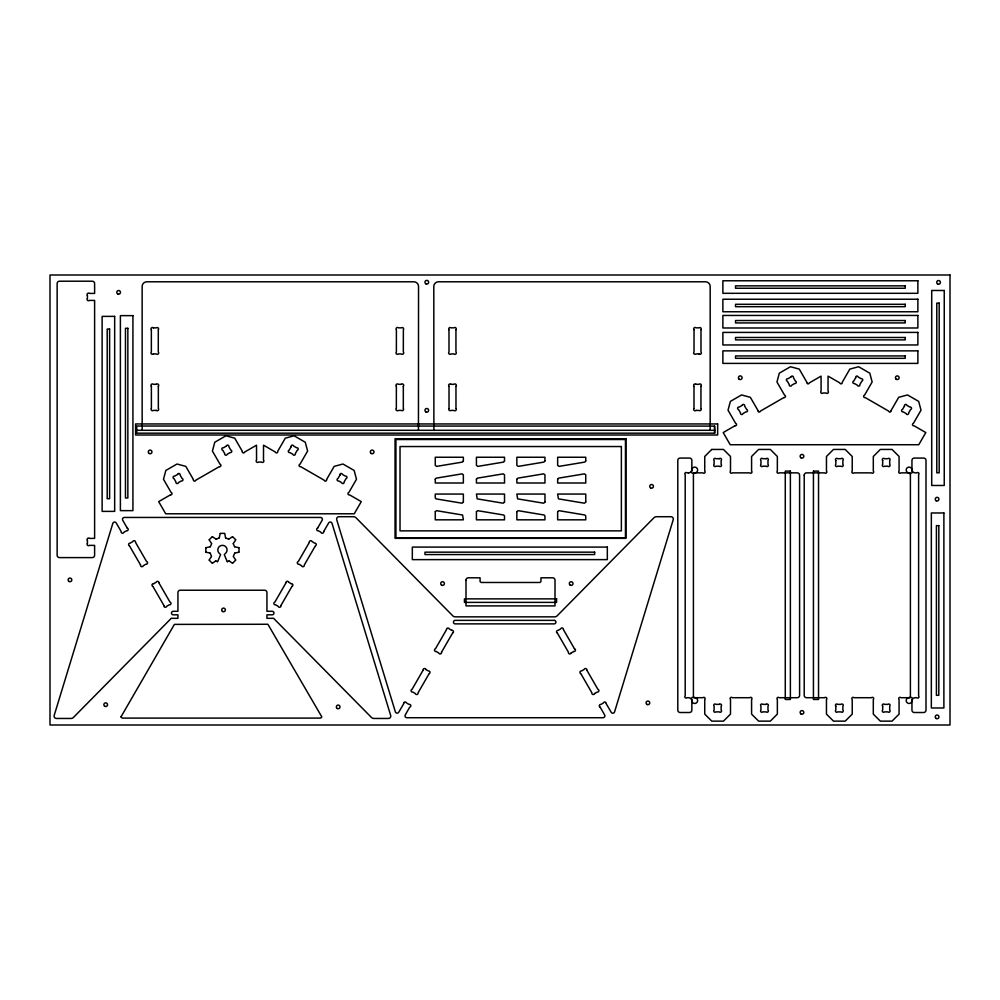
<?xml version="1.0" encoding="UTF-8"?>
<svg xmlns="http://www.w3.org/2000/svg" width="1000" height="1000" viewBox="0 0 1000 1000"><rect width="100%" height="100%" fill="white"/><g stroke="black" fill="none" stroke-linecap="round" stroke-linejoin="round"><path stroke-width="1.5" d="M142.162 430.325L142.15 286.475A4.688 4.688 0 0 1 146.838 281.788L413.85 281.788A4.688 4.688 0 0 1 418.537 286.475L418.45 430.3M239.013 552.05L239.013 547.85M396.35 408.387L396.375 386.337M396.4 329.862L396.388 351.912A1.4 1.4 0 0 0 396.425 353.888A1.4 1.4 0 0 0 398.387 353.913L401.337 353.925A1.4 1.4 0 0 0 403.3 353.888A1.4 1.4 0 0 0 403.325 351.938L403.363 329.862M403.312 408.4L403.325 386.337M693.988 408.387L694 386.337M694.038 329.862L694.025 351.912A1.4 1.4 0 0 0 694.062 353.888A1.4 1.4 0 0 0 696.012 353.913L698.962 353.925M700.938 408.4L700.962 386.337M700.987 329.862L700.975 351.925A1.4 1.4 0 0 1 700.938 353.888A1.4 1.4 0 0 1 698.988 353.913M219.338 537.762L220.113 533.55M233.388 556.312L234.625 553.212M217.662 561.638L220.6 554.538M210.338 546.675L211.588 543.763M317.663 528.038L322.15 520.212A1.85 1.85 0 0 0 320.55 517.45L124.312 517.45A1.85 1.85 0 0 0 122.713 520.212L127.2 528.038M326.575 479.525L334.175 466.375L342.962 464.012L354.125 470.45L356.488 479.25L348.888 492.413A1.262 1.262 0 0 0 348 493.963A1.262 1.262 0 0 0 349.55 494.85L361.275 501.625L354.25 513.787L165.7 513.787L158.675 501.625L170.425 494.85M285.912 582.962L274.887 602.062A1.4 1.4 0 0 0 273.938 603.8A1.4 1.4 0 0 0 275.613 604.788L278.163 606.275A1.4 1.4 0 0 0 279.887 607.238A1.4 1.4 0 0 0 280.887 605.55M309.337 542.4L298.312 561.5A1.4 1.4 0 0 0 297.362 563.225A1.4 1.4 0 0 0 299.037 564.225L301.588 565.712A1.4 1.4 0 0 0 303.312 566.663A1.4 1.4 0 0 0 304.3 564.987L315.363 545.875M280.912 605.55L291.938 586.438M423.088 670.212L412.062 689.325A1.4 1.4 0 0 0 411.112 691.05A1.4 1.4 0 0 0 412.8 692.038L415.337 693.538A1.4 1.4 0 0 0 417.062 694.488A1.4 1.4 0 0 0 418.062 692.8L429.113 673.7M446.512 629.65L435.487 648.75A1.4 1.4 0 0 0 434.538 650.475A1.4 1.4 0 0 0 436.213 651.475M441.512 652.225L452.537 633.125M891.112 410.462L898.7 397.312L907.5 394.95L918.662 401.388L921.012 410.188L913.425 423.35A1.262 1.262 0 0 0 912.525 424.888A1.262 1.262 0 0 0 914.075 425.788L925.8 432.562L918.775 444.725L730.225 444.725L723.2 432.562L734.963 425.775M323.688 531.512L328.675 522.925A1.85 1.85 0 0 1 332.025 523.325L390.675 715.438A2.338 2.338 0 0 1 388.438 718.462L373.988 718.462A3.7 3.7 0 0 1 371.35 717.362L274.288 619.025A1.262 1.262 0 0 0 272.625 618.325L266.938 618.325L266.938 614.812L272.2 614.812A1.762 1.762 0 0 0 273.962 613.062A1.762 1.762 0 0 0 272.2 611.3L266.938 611.3L266.938 592.562A2.338 2.338 0 0 0 264.587 590.225L180.275 590.225A2.338 2.338 0 0 0 177.925 592.562L177.925 611.3L173.238 611.3A1.762 1.762 0 0 0 171.488 613.062A1.762 1.762 0 0 0 173.238 614.812L177.925 614.812L177.925 618.325L172.237 618.325A1.262 1.262 0 0 0 170.575 619.025L73.513 717.362A3.7 3.7 0 0 1 70.875 718.462L56.425 718.462A2.338 2.338 0 0 1 54.188 715.438L112.837 523.325A1.85 1.85 0 0 1 116.188 522.925L121.175 531.512A1.4 1.4 0 0 0 122.2 533.2A1.4 1.4 0 0 0 123.9 532.238L126.463 530.788A1.4 1.4 0 0 0 128.15 529.763A1.4 1.4 0 0 0 127.188 528.062M233.3 543.438L235.662 539.987M209.2 559.913L211.45 556.625M209.225 539.7L212.188 536.737M232.675 563.162L235.637 560.2M228.875 539.125L232.4 536.712M212.463 563.188L215.7 560.962M219.35 466.637L195.837 480.188A1.262 1.262 0 0 1 193.35 479.862M153.663 583.7L156.2 582.225A1.425 1.425 0 0 1 158.95 582.663M783.875 397.562L760.375 411.125A1.262 1.262 0 0 1 757.887 410.8M571.188 652.962L573.725 651.5M594.625 693.525L597.163 692.05A1.4 1.4 0 0 0 598.85 691.038A1.4 1.4 0 0 0 597.888 689.338L586.875 670.212M227.425 561.712L228.85 560.962M216.3 539.15L219.125 538M714.65 430.3L714.65 433.175L136.725 433.175L136.725 426.037L714.562 426.1L714.65 430.3L136.725 430.3M206.025 547.638L210.1 546.875M234.862 553L238.837 552.263M89.438 293.438L94.612 293.412L94.612 283.562A2.338 2.338 0 0 0 92.263 281.212L59.475 281.212A2.338 2.338 0 0 0 57.138 283.562L57.138 555.25A2.338 2.338 0 0 0 59.475 557.6L92.263 557.6A2.338 2.338 0 0 0 94.612 555.25L94.612 545.4L89.438 545.375M89.438 538.413L94.612 538.387L94.612 300.425L89.438 300.4M153.35 327.85L156.287 327.85A1.425 1.425 0 0 1 158.463 329.6M153.375 353.925L156.3 353.925A1.4 1.4 0 0 0 158.275 353.888A1.4 1.4 0 0 0 158.287 351.938L158.3 329.862M156.325 384.325L153.387 384.325A1.4 1.4 0 0 0 151.412 384.363A1.4 1.4 0 0 0 151.4 386.325M451.025 384.325L453.95 384.325A1.4 1.4 0 0 1 455.925 384.363A1.4 1.4 0 0 1 455.95 386.312M156.337 410.4L153.412 410.4A1.425 1.425 0 0 1 151.237 408.663M220.338 533.362L224.525 533.362M696.012 384.325L698.95 384.325A1.4 1.4 0 0 1 700.925 384.363A1.4 1.4 0 0 1 700.938 386.325M401.312 384.325L398.387 384.325A1.4 1.4 0 0 0 396.413 384.363A1.4 1.4 0 0 0 396.388 386.312M696 410.4L698.925 410.4A1.425 1.425 0 0 0 701.1 408.663M234.762 546.875L238.837 547.638M206.025 552.263L210 553M225.738 538L228.562 539.15M216.012 560.962L217.438 561.712M451.8 630.375L449.263 628.913A1.425 1.425 0 0 0 446.512 629.338M436.225 651.5L438.762 652.962A1.4 1.4 0 0 0 440.487 653.913A1.4 1.4 0 0 0 441.488 652.237M288.663 582.225L291.2 583.7M425.838 669.488L428.375 670.95A1.425 1.425 0 0 1 429.387 673.55M212.463 536.712L215.987 539.125M229.163 560.962L232.4 563.188M232.675 536.737L235.637 539.7M209.225 560.2L212.188 563.162M233.412 556.625L235.662 559.913M209.2 539.987L211.575 543.438M606.2 703.688L611.2 712.288A1.85 1.85 0 0 0 614.562 711.9L673.213 519.738A2.338 2.338 0 0 0 670.975 516.712L656.525 516.712A3.7 3.7 0 0 0 653.9 517.812L557.225 615.75A3.688 3.688 0 0 1 554.6 616.85L455.337 616.85A3.688 3.688 0 0 1 452.713 615.75L356.05 517.812A3.7 3.7 0 0 0 353.413 516.712L338.963 516.712A2.338 2.338 0 0 0 336.725 519.738L395.375 711.862A1.85 1.85 0 0 0 398.725 712.262L403.387 704.275A1.85 1.85 0 0 0 403.638 703.363M563.425 629.65L574.462 648.75M557.413 633.125L568.438 652.225A1.4 1.4 0 0 0 569.45 653.913A1.4 1.4 0 0 0 571.163 652.962M580.85 673.688L591.875 692.788A1.4 1.4 0 0 0 592.9 694.475A1.4 1.4 0 0 0 594.6 693.512M135.525 542.4L146.55 561.5A1.4 1.4 0 0 1 147.5 563.225A1.4 1.4 0 0 1 145.825 564.225L143.275 565.712A1.4 1.4 0 0 1 141.55 566.663A1.4 1.4 0 0 1 140.562 564.987M158.95 582.962L169.975 602.062A1.4 1.4 0 0 1 170.925 603.8A1.4 1.4 0 0 1 169.25 604.788L166.7 606.275A1.4 1.4 0 0 1 164.975 607.238A1.4 1.4 0 0 1 163.975 605.55M129.5 545.875L140.538 564.975M152.925 586.438L163.95 605.55M806.85 382.25L799.262 369.1L790.462 366.737L779.312 373.175L776.95 381.975L784.538 395.125A1.262 1.262 0 0 1 784.212 397.612M757.938 410.462L750.337 397.312L741.55 394.95L730.387 401.388L728.025 410.188L735.612 423.338A1.262 1.262 0 0 1 735.288 425.825M242.325 451.312L234.725 438.162L225.938 435.8L214.775 442.238L212.413 451.037L220 464.188A1.262 1.262 0 0 1 219.675 466.675M193.4 479.525L185.812 466.375L177.013 464.012L165.85 470.45L163.487 479.25L171.075 492.4A1.262 1.262 0 0 1 170.75 494.888M600.175 707.163L604.65 714.963A1.85 1.85 0 0 1 603.05 717.725L406.85 717.725A1.85 1.85 0 0 1 405.25 714.975L409.375 707.738A1.85 1.85 0 0 1 410.037 707.062A1.438 1.438 0 0 0 409.387 704.338A1.85 1.85 0 0 1 408.488 704.1L406.987 703.238A1.85 1.85 0 0 1 406.312 702.575A1.438 1.438 0 0 0 403.688 703.363M233.275 543.763L234.525 546.675M224.262 554.538L227.2 561.638M210.238 553.212L211.475 556.312M224.75 533.55L225.525 537.762M714.65 433.175L714.562 426.1M455.938 329.862L455.95 351.912A1.4 1.4 0 0 1 455.913 353.888A1.4 1.4 0 0 1 453.95 353.913L451 353.925A1.4 1.4 0 0 1 449.038 353.888A1.4 1.4 0 0 1 449.012 351.938L448.975 329.862M455.962 386.337L455.988 408.387M449.012 386.337L449.025 408.4M433.888 430.3L433.8 286.475A4.688 4.688 0 0 1 438.488 281.788L705.5 281.788A4.688 4.688 0 0 1 710.188 286.475L710.175 430.325M158.338 386.337L158.35 408.387M151.35 329.862L151.363 351.925A1.4 1.4 0 0 0 151.4 353.888A1.4 1.4 0 0 0 153.35 353.913M151.375 386.337L151.4 408.4M205.85 547.85L205.85 552.05M87.425 295.45L87.425 298.387M87.425 540.425L87.425 543.362M693.875 329.6A1.425 1.425 0 0 1 696.062 327.825L698.988 327.85A1.425 1.425 0 0 1 701.15 329.6M694.025 386.312A1.4 1.4 0 0 1 694.05 384.363A1.4 1.4 0 0 1 696 384.338M696.012 410.425A1.425 1.425 0 0 1 693.825 408.65M456.087 329.6A1.425 1.425 0 0 0 453.9 327.825L450.988 327.85A1.425 1.425 0 0 0 448.825 329.6M449.038 386.325A1.4 1.4 0 0 1 449.05 384.363A1.4 1.4 0 0 1 451 384.35M456.138 408.65A1.425 1.425 0 0 1 453.95 410.425L451.037 410.4A1.425 1.425 0 0 1 448.875 408.663M242.275 451.65A1.262 1.262 0 0 0 244.762 451.975L256.525 445.188L256.55 460.05A1.4 1.4 0 0 0 256.588 462.025A1.4 1.4 0 0 0 258.55 462.05L261.5 462.062A1.4 1.4 0 0 0 263.463 462.025A1.4 1.4 0 0 0 263.488 460.075L263.538 445.188L275.275 451.975A1.262 1.262 0 0 0 276.825 452.863A1.262 1.262 0 0 0 277.712 451.312L285.3 438.162L294.1 435.8L305.262 442.25L307.625 451.037L300.025 464.2A1.262 1.262 0 0 0 299.137 465.75A1.262 1.262 0 0 0 300.675 466.637L324.137 480.188A1.262 1.262 0 0 0 326.625 479.85M151.188 329.6A1.425 1.425 0 0 1 153.375 327.837M156.337 384.338A1.4 1.4 0 0 1 158.287 384.363A1.4 1.4 0 0 1 158.312 386.312M158.5 408.65A1.425 1.425 0 0 1 156.325 410.425M396.25 329.6A1.425 1.425 0 0 1 398.438 327.825L401.35 327.85A1.425 1.425 0 0 1 403.512 329.6M401.337 384.35A1.4 1.4 0 0 1 403.288 384.363A1.4 1.4 0 0 1 403.3 386.325M396.2 408.65A1.425 1.425 0 0 0 398.387 410.425L401.3 410.4A1.425 1.425 0 0 0 403.462 408.663M317.675 528.062A1.4 1.4 0 0 0 316.712 529.763A1.4 1.4 0 0 0 318.387 530.763L320.938 532.25A1.4 1.4 0 0 0 322.663 533.2A1.4 1.4 0 0 0 323.663 531.525M606.2 703.375A1.425 1.425 0 0 0 603.425 702.938L600.913 704.412A1.425 1.425 0 0 0 599.913 707.013M89.175 545.525A1.425 1.425 0 0 1 87.413 543.35M87.413 540.45A1.425 1.425 0 0 1 89.175 538.263M89.175 300.55A1.425 1.425 0 0 1 87.413 298.363M87.413 295.475A1.425 1.425 0 0 1 89.175 293.288M135.538 542.087A1.425 1.425 0 0 0 132.75 541.65L130.238 543.125A1.425 1.425 0 0 0 129.238 545.725M152.662 586.3A1.425 1.425 0 0 1 153.663 583.675M309.325 542.087A1.425 1.425 0 0 1 312.113 541.65L314.625 543.125A1.425 1.425 0 0 1 315.625 545.725M285.912 582.663A1.425 1.425 0 0 1 288.688 582.225M291.2 583.675A1.425 1.425 0 0 1 292.2 586.3M423.088 669.912A1.425 1.425 0 0 1 425.863 669.475M451.8 630.35A1.425 1.425 0 0 1 452.8 632.975M574.45 648.775A1.4 1.4 0 0 1 575.413 650.475A1.4 1.4 0 0 1 573.725 651.475M563.438 629.338A1.425 1.425 0 0 0 560.662 628.9L558.138 630.375A1.425 1.425 0 0 0 557.137 632.975M586.875 669.9A1.425 1.425 0 0 0 584.1 669.463L581.587 670.938A1.425 1.425 0 0 0 580.575 673.538M219.938 553.875A4.638 4.638 0 0 1 218.925 546.938A4.638 4.638 0 0 1 225.938 546.938A4.638 4.638 0 0 1 224.925 553.875M806.812 382.575A1.262 1.262 0 0 0 809.3 382.912L821.062 376.125L821.087 390.988A1.4 1.4 0 0 0 821.125 392.962A1.4 1.4 0 0 0 823.075 392.987L826.025 393A1.4 1.4 0 0 0 828 392.962A1.4 1.4 0 0 0 828.025 391.012L828.062 376.125L839.8 382.9A1.262 1.262 0 0 0 841.35 383.8A1.262 1.262 0 0 0 842.25 382.25L849.837 369.1L858.637 366.737L869.788 373.175L872.15 381.975L864.562 395.138A1.262 1.262 0 0 0 863.662 396.675A1.262 1.262 0 0 0 865.212 397.575L888.662 411.112A1.262 1.262 0 0 0 891.15 410.788M466 580.138L466 605.9L555.013 605.9L555.013 580.138A2.338 2.338 0 0 0 552.663 577.8L540.95 577.8L540.938 581.587L539.9 582.475L481.163 582.475L480.087 581.625L480.062 577.8L468.35 577.8A2.338 2.338 0 0 0 466 580.138M804.212 475.213L804.212 695.375A2.338 2.338 0 0 0 806.55 697.712L824.675 697.712A1.262 1.262 0 0 1 826.462 697.712A1.262 1.262 0 0 1 826.462 699.513L826.462 714.112L833.487 721.137L845.2 721.137L852.225 714.112L852.225 699.513A1.262 1.262 0 0 1 852.225 697.712A1.262 1.262 0 0 1 854.013 697.712L871.513 697.712A1.262 1.262 0 0 1 873.3 697.712A1.262 1.262 0 0 1 873.3 699.513L873.3 714.112L880.337 721.137L892.05 721.137L899.075 714.112L899.075 699.513A1.262 1.262 0 0 1 899.075 697.712A1.262 1.262 0 0 1 900.863 697.712L910.163 697.712A1.262 1.262 0 0 1 911.95 697.712A1.262 1.262 0 0 1 911.95 699.513L911.95 710.163A2.338 2.338 0 0 0 914.3 712.513L923.662 712.513A2.338 2.338 0 0 0 926 710.163L926 460.412A2.338 2.338 0 0 0 923.662 458.075L914.3 458.075A2.338 2.338 0 0 0 911.95 460.412L911.95 471.075A1.262 1.262 0 0 1 911.95 472.863A1.262 1.262 0 0 1 910.163 472.863L900.863 472.863A1.262 1.262 0 0 1 899.075 472.863A1.262 1.262 0 0 1 899.075 471.075L899.075 456.475L892.05 449.438L880.337 449.438L873.312 456.475L873.312 471.075A1.262 1.262 0 0 1 873.312 472.863A1.262 1.262 0 0 1 871.513 472.863L854.013 472.863A1.262 1.262 0 0 1 852.225 472.863A1.262 1.262 0 0 1 852.225 471.075L852.225 456.475L845.2 449.438L833.487 449.438L826.462 456.475L826.462 471.075A1.262 1.262 0 0 1 826.462 472.863A1.262 1.262 0 0 1 824.675 472.863L806.55 472.863A2.338 2.338 0 0 0 804.212 475.213M813.438 471.1L813.438 699.475L818.538 699.475L818.538 471.1L813.438 471.1M835.825 706.162L835.825 710.075A1.262 1.262 0 0 0 835.825 711.875A1.262 1.262 0 0 0 837.625 711.875L841.075 711.875A1.262 1.262 0 0 0 842.862 711.875A1.262 1.262 0 0 0 842.862 710.075L842.862 706.162A1.262 1.262 0 0 0 842.862 704.375A1.262 1.262 0 0 0 841.075 704.375L837.625 704.375A1.262 1.262 0 0 0 835.825 704.375A1.262 1.262 0 0 0 835.825 706.162M835.825 460.487L835.825 464.412A1.262 1.262 0 0 0 835.825 466.2A1.262 1.262 0 0 0 837.625 466.2L841.075 466.2A1.262 1.262 0 0 0 842.862 466.2A1.262 1.262 0 0 0 842.862 464.412L842.862 460.487A1.262 1.262 0 0 0 842.862 458.7A1.262 1.262 0 0 0 841.075 458.7L837.625 458.7A1.262 1.262 0 0 0 835.825 458.7A1.262 1.262 0 0 0 835.825 460.487M882.675 706.162L882.675 710.075A1.262 1.262 0 0 0 882.675 711.875A1.262 1.262 0 0 0 884.463 711.875L887.913 711.875A1.262 1.262 0 0 0 889.7 711.875A1.262 1.262 0 0 0 889.7 710.075L889.7 706.162A1.262 1.262 0 0 0 889.7 704.375A1.262 1.262 0 0 0 887.913 704.375L884.463 704.375A1.262 1.262 0 0 0 882.675 704.375A1.262 1.262 0 0 0 882.675 706.162M882.675 460.487L882.675 464.412A1.262 1.262 0 0 0 882.675 466.2A1.262 1.262 0 0 0 884.463 466.2L887.913 466.2A1.262 1.262 0 0 0 889.7 466.2A1.262 1.262 0 0 0 889.7 464.412L889.7 460.487A1.262 1.262 0 0 0 889.7 458.7A1.262 1.262 0 0 0 887.913 458.7L884.463 458.7A1.262 1.262 0 0 0 882.675 458.7A1.262 1.262 0 0 0 882.675 460.487M910.4 474.712L910.4 695.863A1.85 1.85 0 0 1 908.55 697.712A2.9 2.9 0 0 0 906.2 700.763A2.9 2.9 0 0 0 908.962 703.45A2.9 2.9 0 0 0 911.95 701.025A3.325 3.325 0 0 1 915.263 697.7L916.825 697.7A1.262 1.262 0 0 0 918.612 697.7A1.262 1.262 0 0 0 918.612 695.913L918.612 474.663A1.262 1.262 0 0 0 918.612 472.875A1.262 1.262 0 0 0 916.825 472.875L915.263 472.875A3.325 3.325 0 0 1 911.95 469.55A2.9 2.9 0 0 0 908.962 467.125A2.9 2.9 0 0 0 906.2 469.812A2.9 2.9 0 0 0 908.55 472.863A1.85 1.85 0 0 1 910.4 474.712M435.262 511.775L435.262 519.825L463.363 519.825L462.575 515.025L436.562 510.675L435.275 511.65M463.363 502.05L462.062 503.212L436.138 498.9L435.275 497.95L435.262 494.062L463.363 494.062L463.363 502.05M476.425 511.775L476.425 519.825L504.525 519.825L504.513 515.938L503.638 515L477.725 510.675L476.438 511.65M504.525 502.05L503.162 503.212L477.212 498.862L476.425 494.062L504.525 494.062L504.525 502.05M516.85 511.775L516.85 519.825L544.95 519.825L544.938 515.938L544.075 515L518.15 510.675L516.862 511.65M544.963 502.05L543.663 503.212L517.638 498.862L516.85 494.062L544.963 494.062L544.963 502.05M557.65 511.775L557.65 519.825L585.75 519.825L585.737 515.938L584.862 515L558.95 510.675L557.663 511.65M585.75 502.05L584.45 503.212L558.438 498.862L557.65 494.062L585.75 494.062L585.75 502.05M121.013 716.85L122.188 718.1L320.675 718.1L321.838 716.925L267.887 624.263L174.4 624.388L121.013 716.85M435.262 479.212L435.262 483L463.363 483L463.35 474.825L462.062 473.85L436.238 478.15L435.262 479.212M463.363 460.938L462.388 462.088L436.625 466.388L435.262 465.363L435.262 457.25L463.363 457.25L463.363 460.938M476.425 479.212L476.425 483L504.525 483L504.513 474.825L503.162 473.862L477.4 478.15L476.425 479.212M504.525 460.938L503.638 462.075L477.788 466.388L476.425 465.363L476.425 457.25L504.525 457.25L504.525 460.938M516.862 479.212L516.85 483L544.963 483L544.95 474.825L543.663 473.85L517.825 478.15L516.862 479.212M544.95 460.938L543.975 462.088L518.212 466.388L516.85 465.363L516.85 457.25L544.95 457.25L544.95 460.938M557.65 479.212L557.65 483L585.75 483L585.737 474.825L584.45 473.85L558.625 478.15L557.65 479.212M585.75 460.938L584.862 462.075L559.012 466.388L557.65 465.363L557.65 457.25L585.75 457.25L585.75 460.938M291.188 446.712L289.225 450.1A1.262 1.262 0 0 0 288.337 451.65A1.262 1.262 0 0 0 289.887 452.55L292.875 454.275A1.262 1.262 0 0 0 294.425 455.163A1.262 1.262 0 0 0 295.312 453.612L297.275 450.225A1.262 1.262 0 0 0 298.175 448.675A1.262 1.262 0 0 0 296.625 447.775L293.637 446.05A1.262 1.262 0 0 0 292.087 445.163A1.262 1.262 0 0 0 291.188 446.712M339.963 475.075L338 478.475A1.262 1.262 0 0 0 337.113 480.025A1.262 1.262 0 0 0 338.663 480.913L341.65 482.638A1.262 1.262 0 0 0 343.2 483.537A1.262 1.262 0 0 0 344.087 481.987L346.05 478.587A1.262 1.262 0 0 0 346.938 477.038A1.262 1.262 0 0 0 345.4 476.15L342.413 474.425A1.262 1.262 0 0 0 340.863 473.525A1.262 1.262 0 0 0 339.963 475.075M855.725 377.65L853.763 381.037A1.262 1.262 0 0 0 852.875 382.587A1.262 1.262 0 0 0 854.412 383.488L857.4 385.2A1.262 1.262 0 0 0 858.95 386.1A1.262 1.262 0 0 0 859.85 384.55L861.812 381.163A1.262 1.262 0 0 0 862.7 379.613A1.262 1.262 0 0 0 861.15 378.713L858.162 376.987A1.262 1.262 0 0 0 856.612 376.1A1.262 1.262 0 0 0 855.725 377.65M904.5 406.012L902.537 409.412A1.262 1.262 0 0 0 901.637 410.962A1.262 1.262 0 0 0 903.188 411.85L906.175 413.575A1.262 1.262 0 0 0 907.725 414.475A1.262 1.262 0 0 0 908.625 412.925L910.588 409.525A1.262 1.262 0 0 0 911.475 407.975A1.262 1.262 0 0 0 909.925 407.088L906.938 405.363A1.262 1.262 0 0 0 905.387 404.462A1.262 1.262 0 0 0 904.5 406.012M711.762 449.438L704.737 456.475L704.737 471.075A1.262 1.262 0 0 1 704.737 472.863A1.262 1.262 0 0 1 702.95 472.863L693.65 472.863A1.262 1.262 0 0 1 691.862 472.863A1.262 1.262 0 0 1 691.862 471.075L691.862 460.412A2.338 2.338 0 0 0 689.513 458.075L680.15 458.075A2.338 2.338 0 0 0 677.8 460.412L677.8 710.163A2.338 2.338 0 0 0 680.15 712.513L689.513 712.513A2.338 2.338 0 0 0 691.862 710.163L691.862 699.513A1.262 1.262 0 0 1 691.862 697.712A1.262 1.262 0 0 1 693.65 697.712L702.95 697.712A1.262 1.262 0 0 1 704.737 697.712A1.262 1.262 0 0 1 704.737 699.513L704.737 714.112L711.762 721.137L723.475 721.137L730.5 714.112L730.5 699.513A1.262 1.262 0 0 1 730.5 697.712A1.262 1.262 0 0 1 732.3 697.712L749.8 697.712A1.262 1.262 0 0 1 751.587 697.712A1.262 1.262 0 0 1 751.587 699.513L751.587 714.112L758.612 721.137L770.325 721.137L777.35 714.112L777.35 699.513A1.262 1.262 0 0 1 777.35 697.712A1.262 1.262 0 0 1 779.137 697.712L797.262 697.712A2.338 2.338 0 0 0 799.6 695.375L799.6 475.213A2.338 2.338 0 0 0 797.262 472.863L779.137 472.863A1.262 1.262 0 0 1 777.35 472.863A1.262 1.262 0 0 1 777.35 471.075L777.35 456.475L770.325 449.438L758.612 449.438L751.587 456.475L751.587 471.075A1.262 1.262 0 0 1 751.587 472.863A1.262 1.262 0 0 1 749.8 472.863L732.3 472.863A1.262 1.262 0 0 1 730.5 472.863A1.262 1.262 0 0 1 730.5 471.075L730.5 456.475L723.475 449.438L711.762 449.438M226.425 446.05L223.438 447.775A1.262 1.262 0 0 0 221.887 448.675A1.262 1.262 0 0 0 222.787 450.225L224.737 453.612A1.262 1.262 0 0 0 225.637 455.163A1.262 1.262 0 0 0 227.188 454.275L230.175 452.55A1.262 1.262 0 0 0 231.725 451.65A1.262 1.262 0 0 0 230.825 450.1L228.875 446.712A1.262 1.262 0 0 0 227.975 445.163A1.262 1.262 0 0 0 226.425 446.05M177.65 474.425L174.662 476.15A1.262 1.262 0 0 0 173.113 477.038A1.262 1.262 0 0 0 174.013 478.587L175.963 481.987A1.262 1.262 0 0 0 176.863 483.537A1.262 1.262 0 0 0 178.412 482.638L181.4 480.913A1.262 1.262 0 0 0 182.95 480.025A1.262 1.262 0 0 0 182.05 478.475L180.1 475.075A1.262 1.262 0 0 0 179.2 473.525A1.262 1.262 0 0 0 177.65 474.425M790.962 376.987L787.975 378.713A1.262 1.262 0 0 0 786.425 379.613A1.262 1.262 0 0 0 787.312 381.163L789.275 384.55A1.262 1.262 0 0 0 790.163 386.1A1.262 1.262 0 0 0 791.712 385.2L794.7 383.488A1.262 1.262 0 0 0 796.25 382.587A1.262 1.262 0 0 0 795.362 381.037L793.4 377.65A1.262 1.262 0 0 0 792.513 376.1A1.262 1.262 0 0 0 790.962 376.987M742.188 405.363L739.2 407.088A1.262 1.262 0 0 0 737.65 407.975A1.262 1.262 0 0 0 738.538 409.525L740.5 412.925A1.262 1.262 0 0 0 741.4 414.475A1.262 1.262 0 0 0 742.95 413.575L745.925 411.85A1.262 1.262 0 0 0 747.475 410.962A1.262 1.262 0 0 0 746.587 409.412L744.625 406.012A1.262 1.262 0 0 0 743.737 404.462A1.262 1.262 0 0 0 742.188 405.363M688.538 472.875L686.988 472.875A1.262 1.262 0 0 0 685.2 472.875A1.262 1.262 0 0 0 685.2 474.663L685.2 695.913A1.262 1.262 0 0 0 685.2 697.7A1.262 1.262 0 0 0 686.988 697.7L688.538 697.7A3.325 3.325 0 0 1 691.862 701.025A2.9 2.9 0 0 0 694.85 703.45A2.9 2.9 0 0 0 697.613 700.763A2.9 2.9 0 0 0 695.263 697.712A1.85 1.85 0 0 1 693.413 695.863L693.413 474.712A1.85 1.85 0 0 1 695.263 472.863A2.9 2.9 0 0 0 697.613 469.812A2.9 2.9 0 0 0 694.85 467.125A2.9 2.9 0 0 0 691.862 469.55A3.325 3.325 0 0 1 688.538 472.875M950 275L50 275L50 725L950 725L950 275M917.875 280.775L722.875 280.775L722.875 293.312L917.875 293.312L917.875 280.775M905.212 285.85L735.537 285.85L735.537 288.25L905.212 288.25L905.212 285.85M944.25 290.475L931.712 290.475L931.712 485.475L944.25 485.475L944.25 290.475M917.875 299.225L722.875 299.225L722.875 311.762L917.875 311.762L917.875 299.225M939.175 303.137L936.787 303.137L936.787 472.812L939.175 472.812L939.175 303.137M905.212 304.288L735.537 304.288L735.537 306.688L905.212 306.688L905.212 304.288M917.875 315.45L722.875 315.45L722.875 327.987L917.875 327.987L917.875 315.45M132.925 315.637L120.388 315.637L120.388 510.637L132.925 510.637L132.925 315.637M114.663 316.375L102.125 316.375L102.125 511.375L114.663 511.375L114.663 316.375M905.212 320.525L735.537 320.525L735.537 322.925L905.212 322.925L905.212 320.525M127.85 328.3L125.463 328.3L125.463 497.975L127.85 497.975L127.85 328.3M109.6 329.038L107.2 329.038L107.2 498.713L109.6 498.713L109.6 329.038M917.875 332.413L722.875 332.413L722.875 344.963L917.875 344.963L917.875 332.413M905.212 337.488L735.537 337.488L735.537 339.888L905.212 339.888L905.212 337.488M917.875 350.863L722.875 350.863L722.875 363.4L917.875 363.4L917.875 350.863M905.212 355.938L735.537 355.938L735.537 358.325L905.212 358.325L905.212 355.938M717.663 423.95L135.6 423.95L135.6 435.012L717.663 435.012L717.663 423.95M625.962 438.738L395.05 438.738L395.05 538.337L625.962 538.337L625.962 438.738M625.462 439.513L395.925 439.513L395.925 537.888L625.462 537.888L625.462 439.513M621.362 446.538L400.025 446.538L400.025 530.862L621.362 530.862L621.362 446.538M719.35 458.7L715.9 458.7A1.262 1.262 0 0 0 714.112 458.7A1.262 1.262 0 0 0 714.112 460.487L714.112 464.412A1.262 1.262 0 0 0 714.112 466.2A1.262 1.262 0 0 0 715.9 466.2L719.35 466.2A1.262 1.262 0 0 0 721.137 466.2A1.262 1.262 0 0 0 721.137 464.412L721.137 460.487A1.262 1.262 0 0 0 721.137 458.7A1.262 1.262 0 0 0 719.35 458.7M766.188 458.7L762.738 458.7A1.262 1.262 0 0 0 760.95 458.7A1.262 1.262 0 0 0 760.95 460.487L760.95 464.412A1.262 1.262 0 0 0 760.95 466.2A1.262 1.262 0 0 0 762.738 466.2L766.188 466.2A1.262 1.262 0 0 0 767.975 466.2A1.262 1.262 0 0 0 767.975 464.412L767.975 460.487A1.262 1.262 0 0 0 767.975 458.7A1.262 1.262 0 0 0 766.188 458.7M790.375 471.1L785.275 471.1L785.275 699.475L790.375 699.475L790.375 471.1M943.888 512.975L931.338 512.975L931.338 707.975L943.888 707.975L943.888 512.975M938.812 525.638L936.413 525.638L936.413 695.312L938.812 695.312L938.812 525.638M607.325 547.087L412.325 547.087L412.325 559.625L607.325 559.625L607.325 547.087M594.663 552.163L424.988 552.163L424.988 554.562L594.663 554.562L594.663 552.163M556.575 598.875L464.438 598.875L464.438 602.388L556.575 602.388L556.575 598.875M554.163 620.363L455.2 620.363A1.762 1.762 0 0 0 453.45 622.125A1.762 1.762 0 0 0 455.2 623.875L554.163 623.875A1.762 1.762 0 0 0 555.913 622.125A1.762 1.762 0 0 0 554.163 620.363M719.35 704.375L715.9 704.375A1.262 1.262 0 0 0 714.112 704.375A1.262 1.262 0 0 0 714.112 706.162L714.112 710.075A1.262 1.262 0 0 0 714.112 711.875A1.262 1.262 0 0 0 715.9 711.875L719.35 711.875A1.262 1.262 0 0 0 721.137 711.875A1.262 1.262 0 0 0 721.137 710.075L721.137 706.162A1.262 1.262 0 0 0 721.137 704.375A1.262 1.262 0 0 0 719.35 704.375M766.188 704.375L762.738 704.375A1.262 1.262 0 0 0 760.95 704.375A1.262 1.262 0 0 0 760.95 706.162L760.95 710.075A1.262 1.262 0 0 0 760.95 711.875A1.262 1.262 0 0 0 762.738 711.875L766.188 711.875A1.262 1.262 0 0 0 767.975 711.875A1.262 1.262 0 0 0 767.975 710.075L767.975 706.162A1.262 1.262 0 0 0 767.975 704.375A1.262 1.262 0 0 0 766.188 704.375M425.875 283.825A1.85 1.85 0 0 0 428.65 282.225A1.85 1.85 0 0 0 425.875 280.625A1.85 1.85 0 0 0 425.875 283.825M425.763 411.85A1.85 1.85 0 0 0 428.638 410.45A1.85 1.85 0 0 0 426 408.663A1.85 1.85 0 0 0 425.763 411.85M222.5 611.45A1.85 1.85 0 0 0 225.375 610.062A1.85 1.85 0 0 0 222.738 608.275A1.85 1.85 0 0 0 222.5 611.45M117.725 293.938A1.85 1.85 0 0 0 120.487 292.337A1.85 1.85 0 0 0 117.725 290.738A1.85 1.85 0 0 0 117.725 293.938M371.238 453.512A1.85 1.85 0 0 0 374 451.912A1.85 1.85 0 0 0 371.238 450.325A1.85 1.85 0 0 0 371.238 453.512M149.1 453.45A1.85 1.85 0 0 0 151.962 452.05A1.85 1.85 0 0 0 149.325 450.262A1.85 1.85 0 0 0 149.1 453.45M800.938 457.775A1.85 1.85 0 0 0 803.812 456.375A1.85 1.85 0 0 0 801.162 454.588A1.85 1.85 0 0 0 800.938 457.775M801.05 714.013A1.85 1.85 0 0 0 803.812 712.412A1.85 1.85 0 0 0 801.05 710.825A1.85 1.85 0 0 0 801.05 714.013M739.212 379.263A1.85 1.85 0 0 0 742.087 377.863A1.85 1.85 0 0 0 739.45 376.075A1.85 1.85 0 0 0 739.212 379.263M896.237 379.263A1.85 1.85 0 0 0 899.112 377.863A1.85 1.85 0 0 0 896.462 376.075A1.85 1.85 0 0 0 896.237 379.263M570.237 585.163A1.85 1.85 0 0 0 573 583.562A1.85 1.85 0 0 0 570.237 581.962A1.85 1.85 0 0 0 570.237 585.163M441.613 585.163A1.85 1.85 0 0 0 444.387 583.562A1.85 1.85 0 0 0 441.613 581.962A1.85 1.85 0 0 0 441.613 585.163M337.25 708.5A1.85 1.85 0 0 0 340.012 706.9A1.85 1.85 0 0 0 337.25 705.312A1.85 1.85 0 0 0 337.25 708.5M68.925 581.413A1.85 1.85 0 0 0 71.8 580.025A1.85 1.85 0 0 0 69.15 578.237A1.85 1.85 0 0 0 68.925 581.413M646.988 704.463A1.85 1.85 0 0 0 649.75 702.875A1.85 1.85 0 0 0 646.988 701.275A1.85 1.85 0 0 0 646.988 704.463M104.775 706.312A1.85 1.85 0 0 0 107.537 704.712A1.85 1.85 0 0 0 104.775 703.112A1.85 1.85 0 0 0 104.775 706.312M650.562 487.875A1.85 1.85 0 0 0 653.438 486.488A1.85 1.85 0 0 0 650.788 484.688A1.85 1.85 0 0 0 650.562 487.875M937.638 283.962A1.85 1.85 0 0 0 940.413 282.362A1.85 1.85 0 0 0 937.638 280.763A1.85 1.85 0 0 0 937.638 283.962M936.162 718.475A1.85 1.85 0 0 0 938.938 716.875A1.85 1.85 0 0 0 936.162 715.275A1.85 1.85 0 0 0 936.162 718.475M936.062 500.712A1.85 1.85 0 0 0 938.925 499.312A1.85 1.85 0 0 0 936.287 497.525A1.85 1.85 0 0 0 936.062 500.712"/></g></svg>
